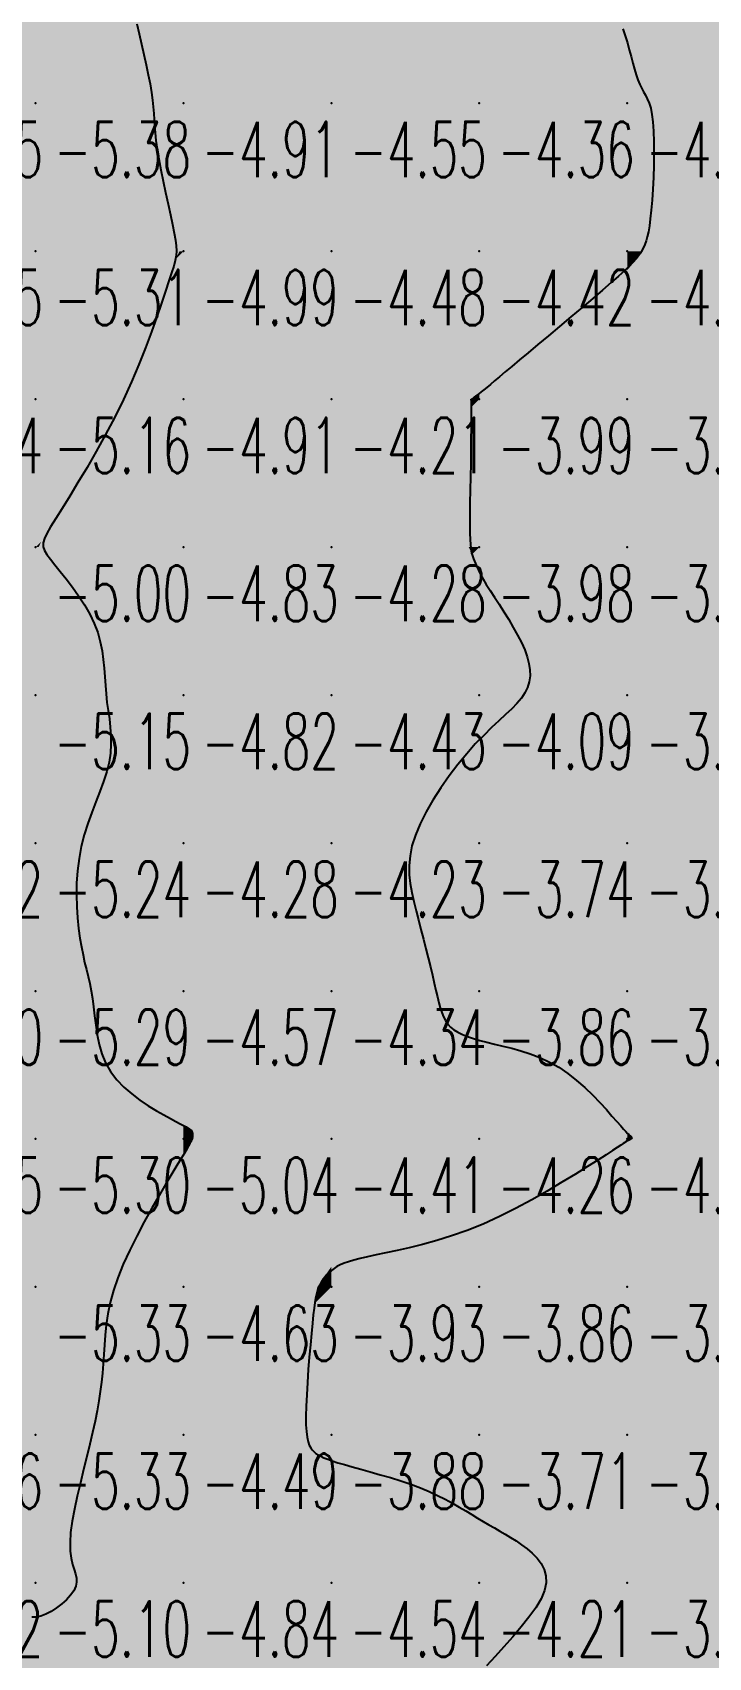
# Model space of a CAD drawing. Header units: millimetres. Extents: x 88261 to 90953, y 390274 to 392322.
# Drawn here: x 90320 to 90365.7, y 390732.2 to 390842 of the extents above; entities that cross this region are included whole.
import ezdxf
from ezdxf.enums import TextEntityAlignment as Align

# ---------------------------------------------------------------- set-up
doc = ezdxf.new("R2010")
doc.units = ezdxf.units.MM
doc.header["$LTSCALE"] = 25
for name, color, linetype in [('CN_03_00', 7, 'Continuous'), ('CN_04_00', 242, 'Continuous'), ('COTEAlt', 7, 'Continuous'), ('TN_COLORIAGE', 7, 'Continuous')]:
    doc.layers.add(name, color=color, linetype=linetype)
doc.styles.add('Simplex 1.0', font='Simplex.shx', dxfattribs={"width": 0.99, "height": 2.5})
doc.styles.get("Standard").update_dxf_attribs({"font": 'times.ttf'})

# ---------------------------------------------------------------- blocks, each defined once
blk = doc.blocks.new('COTE')
at = {"color": 0}
blk.add_point((0, 0), dxfattribs=at)
at = {"layer": 'COTEAlt'}
blk.add_attdef('ALT', text='', height=3.75, dxfattribs=at).set_placement((1.25, -1.25), align=Align.TOP_LEFT)

msp = doc.modelspace()

# ---------------------------------------------------------------- linework, layer by layer
at = {"layer": 'CN_03_00', "elevation": -4, "flags": 128}
msp.add_lwpolyline([(90359.96, 390842.28), (90360.11, 390841.8), (90360.26, 390841.33), (90360.39, 390840.86), (90360.51, 390840.4), (90360.63, 390839.96), (90360.74, 390839.55), (90360.86, 390839.17), (90360.97, 390838.82), (90361.1, 390838.51), (90361.23, 390838.25), (90361.36, 390838.01), (90361.49, 390837.78), (90361.61, 390837.53), (90361.73, 390837.25), (90361.84, 390836.91), (90361.92, 390836.49), (90361.99, 390835.98), (90362.04, 390835.35), (90362.06, 390834.64), (90362.06, 390833.86), (90362.05, 390833.05), (90362.02, 390832.23), (90361.98, 390831.44), (90361.93, 390830.69), (90361.87, 390830.01), (90361.81, 390829.44), (90361.75, 390828.96), (90361.68, 390828.55), (90361.61, 390828.22), (90361.53, 390827.94), (90361.44, 390827.7), (90361.35, 390827.49), (90361.25, 390827.3), (90361.14, 390827.12), (90361.01, 390826.93), (90360.85, 390826.73), (90360.65, 390826.5), (90360.39, 390826.24), (90360.06, 390825.92), (90359.66, 390825.56), (90359.17, 390825.12), (90358.58, 390824.61), (90357.92, 390824.05), (90357.2, 390823.44), (90356.45, 390822.8), (90355.68, 390822.16), (90354.93, 390821.53), (90354.21, 390820.93), (90353.55, 390820.38), (90352.96, 390819.89), (90352.45, 390819.45), (90352, 390819.08), (90351.62, 390818.75), (90351.29, 390818.47), (90351, 390818.23), (90350.76, 390818.03), (90350.55, 390817.87), (90350.37, 390817.73), (90350.22, 390817.61), (90350.09, 390817.52), (90349.99, 390817.44), (90349.9, 390817.37), (90349.83, 390817.31), (90349.78, 390817.26), (90349.74, 390817.21), (90349.72, 390817.16), (90349.7, 390817.08), (90349.7, 390816.97), (90349.7, 390816.8), (90349.7, 390816.57), (90349.7, 390816.24), (90349.7, 390815.8), (90349.7, 390815.25), (90349.69, 390814.56), (90349.68, 390813.76), (90349.67, 390812.9), (90349.65, 390812), (90349.64, 390811.09), (90349.62, 390810.23), (90349.62, 390809.43), (90349.61, 390808.75), (90349.62, 390808.19), (90349.63, 390807.75), (90349.65, 390807.42), (90349.67, 390807.17), (90349.7, 390806.98), (90349.73, 390806.83), (90349.77, 390806.71), (90349.81, 390806.59), (90349.86, 390806.46), (90349.92, 390806.3), (90349.99, 390806.13), (90350.08, 390805.92), (90350.19, 390805.68), (90350.33, 390805.4), (90350.51, 390805.08), (90350.72, 390804.72), (90350.98, 390804.31), (90351.27, 390803.86), (90351.59, 390803.38), (90351.91, 390802.87), (90352.24, 390802.35), (90352.55, 390801.82), (90352.84, 390801.3), (90353.1, 390800.79), (90353.32, 390800.3), (90353.49, 390799.83), (90353.6, 390799.38), (90353.67, 390798.95), (90353.68, 390798.54), (90353.63, 390798.14), (90353.51, 390797.75), (90353.34, 390797.39), (90353.1, 390797.03), (90352.8, 390796.67), (90352.44, 390796.31), (90352.03, 390795.92), (90351.57, 390795.51), (90351.08, 390795.04), (90350.55, 390794.52), (90349.98, 390793.94), (90349.4, 390793.27), (90348.8, 390792.55), (90348.22, 390791.78), (90347.65, 390790.97), (90347.12, 390790.15), (90346.65, 390789.34), (90346.25, 390788.54), (90345.93, 390787.77), (90345.7, 390787.05), (90345.57, 390786.37), (90345.51, 390785.73), (90345.52, 390785.1), (90345.58, 390784.5), (90345.69, 390783.89), (90345.82, 390783.29), (90345.98, 390782.67), (90346.14, 390782.04), (90346.3, 390781.39), (90346.47, 390780.75), (90346.64, 390780.1), (90346.8, 390779.48), (90346.95, 390778.87), (90347.09, 390778.3), (90347.21, 390777.77), (90347.32, 390777.28), (90347.42, 390776.85), (90347.51, 390776.45), (90347.61, 390776.1), (90347.71, 390775.78), (90347.82, 390775.49), (90347.96, 390775.24), (90348.12, 390775.01), (90348.31, 390774.8), (90348.54, 390774.62), (90348.81, 390774.45), (90349.12, 390774.3), (90349.46, 390774.16), (90349.85, 390774.02), (90350.28, 390773.9), (90350.76, 390773.78), (90351.29, 390773.65), (90351.85, 390773.52), (90352.45, 390773.37), (90353.07, 390773.2), (90353.7, 390772.99), (90354.35, 390772.74), (90354.99, 390772.44), (90355.62, 390772.09), (90356.24, 390771.67), (90356.83, 390771.2), (90357.39, 390770.71), (90357.92, 390770.2), (90358.4, 390769.7), (90358.84, 390769.23), (90359.22, 390768.79), (90359.55, 390768.42), (90359.81, 390768.13), (90360.01, 390767.91), (90360.16, 390767.74), (90360.28, 390767.62), (90360.35, 390767.55), (90360.41, 390767.5), (90360.44, 390767.47), (90360.47, 390767.45), (90360.49, 390767.43), (90360.51, 390767.4), (90360.53, 390767.38), (90360.54, 390767.36), (90360.55, 390767.33), (90360.56, 390767.31), (90360.55, 390767.28), (90360.54, 390767.26), (90360.52, 390767.24), (90360.5, 390767.22), (90360.46, 390767.2), (90360.43, 390767.18), (90360.38, 390767.16), (90360.34, 390767.14), (90360.28, 390767.12), (90360.23, 390767.09), (90360.17, 390767.06), (90360.1, 390767.01), (90359.98, 390766.93), (90359.82, 390766.82), (90359.58, 390766.67), (90359.25, 390766.45), (90358.82, 390766.17), (90358.26, 390765.81), (90357.57, 390765.37), (90356.75, 390764.86), (90355.84, 390764.31), (90354.85, 390763.72), (90353.8, 390763.13), (90352.71, 390762.54), (90351.61, 390761.99), (90350.51, 390761.49), (90349.43, 390761.06), (90348.38, 390760.69), (90347.38, 390760.38), (90346.42, 390760.11), (90345.52, 390759.89), (90344.7, 390759.71), (90343.94, 390759.55), (90343.27, 390759.41), (90342.69, 390759.28), (90342.19, 390759.16), (90341.77, 390759.05), (90341.41, 390758.94), (90341.11, 390758.84), (90340.85, 390758.73), (90340.63, 390758.61), (90340.43, 390758.49), (90340.25, 390758.36), (90340.09, 390758.22), (90339.94, 390758.07), (90339.81, 390757.91), (90339.69, 390757.76), (90339.59, 390757.59), (90339.5, 390757.43), (90339.42, 390757.27), (90339.35, 390757.11), (90339.29, 390756.94), (90339.24, 390756.74), (90339.18, 390756.49), (90339.14, 390756.19), (90339.09, 390755.81), (90339.03, 390755.35), (90338.97, 390754.78), (90338.9, 390754.1), (90338.83, 390753.33), (90338.76, 390752.5), (90338.69, 390751.65), (90338.63, 390750.79), (90338.58, 390749.95), (90338.54, 390749.18), (90338.53, 390748.5), (90338.53, 390747.93), (90338.56, 390747.46), (90338.61, 390747.08), (90338.68, 390746.78), (90338.76, 390746.55), (90338.86, 390746.36), (90338.96, 390746.22), (90339.08, 390746.1), (90339.21, 390745.99), (90339.36, 390745.89), (90339.53, 390745.79), (90339.74, 390745.69), (90340, 390745.59), (90340.31, 390745.48), (90340.68, 390745.36), (90341.13, 390745.23), (90341.65, 390745.08), (90342.24, 390744.92), (90342.88, 390744.74), (90343.56, 390744.55), (90344.25, 390744.35), (90344.94, 390744.13), (90345.62, 390743.9), (90346.27, 390743.66), (90346.87, 390743.41), (90347.43, 390743.15), (90347.95, 390742.89), (90348.43, 390742.62), (90348.89, 390742.36), (90349.33, 390742.1), (90349.74, 390741.85), (90350.14, 390741.61), (90350.52, 390741.39), (90350.9, 390741.17), (90351.28, 390740.96), (90351.64, 390740.74), (90352.01, 390740.53), (90352.37, 390740.3), (90352.74, 390740.07), (90353.11, 390739.81), (90353.48, 390739.54), (90353.83, 390739.24), (90354.16, 390738.91), (90354.43, 390738.55), (90354.64, 390738.15), (90354.76, 390737.72), (90354.78, 390737.24), (90354.67, 390736.72), (90354.43, 390736.15), (90354.07, 390735.55), (90353.61, 390734.91), (90353.09, 390734.26), (90352.51, 390733.59), (90351.92, 390732.92), (90351.32, 390732.27), (90350.74, 390731.63)], dxfattribs=at)
at = {"layer": 'CN_04_00', "elevation": -5, "flags": 128}
msp.add_lwpolyline([(90327.09, 390842.62), (90327.25, 390841.94), (90327.42, 390841.24), (90327.58, 390840.54), (90327.73, 390839.84), (90327.87, 390839.17), (90327.99, 390838.55), (90328.09, 390837.97), (90328.16, 390837.46), (90328.2, 390837), (90328.24, 390836.56), (90328.26, 390836.14), (90328.29, 390835.71), (90328.33, 390835.24), (90328.39, 390834.73), (90328.47, 390834.14), (90328.58, 390833.48), (90328.72, 390832.75), (90328.88, 390831.98), (90329.04, 390831.2), (90329.21, 390830.43), (90329.37, 390829.7), (90329.51, 390829.04), (90329.63, 390828.46), (90329.71, 390827.99), (90329.76, 390827.6), (90329.78, 390827.27), (90329.75, 390826.95), (90329.69, 390826.62), (90329.59, 390826.24), (90329.45, 390825.79), (90329.27, 390825.23), (90329.04, 390824.54), (90328.77, 390823.72), (90328.45, 390822.8), (90328.09, 390821.79), (90327.69, 390820.71), (90327.24, 390819.58), (90326.74, 390818.41), (90326.19, 390817.22), (90325.6, 390816.03), (90324.99, 390814.85), (90324.35, 390813.71), (90323.73, 390812.62), (90323.12, 390811.61), (90322.56, 390810.68), (90322.05, 390809.86), (90321.62, 390809.17), (90321.27, 390808.61), (90321.02, 390808.17), (90320.85, 390807.82), (90320.77, 390807.53), (90320.77, 390807.27), (90320.85, 390807.02), (90321.01, 390806.75), (90321.25, 390806.43), (90321.56, 390806.05), (90321.92, 390805.59), (90322.32, 390805.09), (90322.74, 390804.53), (90323.16, 390803.95), (90323.55, 390803.34), (90323.92, 390802.71), (90324.22, 390802.09), (90324.45, 390801.47), (90324.63, 390800.85), (90324.75, 390800.24), (90324.83, 390799.64), (90324.89, 390799.05), (90324.93, 390798.47), (90324.97, 390797.89), (90325.02, 390797.32), (90325.08, 390796.75), (90325.16, 390796.19), (90325.24, 390795.63), (90325.3, 390795.07), (90325.35, 390794.5), (90325.35, 390793.92), (90325.31, 390793.32), (90325.22, 390792.7), (90325.06, 390792.07), (90324.85, 390791.41), (90324.6, 390790.73), (90324.33, 390790.03), (90324.05, 390789.31), (90323.78, 390788.56), (90323.54, 390787.79), (90323.34, 390787), (90323.19, 390786.19), (90323.09, 390785.36), (90323.03, 390784.54), (90323.02, 390783.73), (90323.04, 390782.94), (90323.08, 390782.18), (90323.15, 390781.47), (90323.24, 390780.81), (90323.35, 390780.22), (90323.46, 390779.68), (90323.57, 390779.17), (90323.69, 390778.69), (90323.81, 390778.23), (90323.92, 390777.75), (90324.02, 390777.26), (90324.1, 390776.73), (90324.17, 390776.16), (90324.24, 390775.56), (90324.32, 390774.93), (90324.42, 390774.28), (90324.55, 390773.63), (90324.74, 390773), (90324.99, 390772.38), (90325.32, 390771.79), (90325.74, 390771.24), (90326.22, 390770.74), (90326.75, 390770.28), (90327.31, 390769.86), (90327.87, 390769.48), (90328.42, 390769.15), (90328.92, 390768.87), (90329.37, 390768.63), (90329.73, 390768.43), (90330.03, 390768.27), (90330.26, 390768.15), (90330.43, 390768.05), (90330.56, 390767.97), (90330.65, 390767.91), (90330.72, 390767.85), (90330.77, 390767.8), (90330.81, 390767.74), (90330.84, 390767.67), (90330.86, 390767.6), (90330.87, 390767.53), (90330.87, 390767.45), (90330.86, 390767.36), (90330.83, 390767.27), (90330.8, 390767.17), (90330.76, 390767.06), (90330.69, 390766.93), (90330.6, 390766.77), (90330.48, 390766.55), (90330.31, 390766.27), (90330.09, 390765.91), (90329.81, 390765.45), (90329.47, 390764.89), (90329.06, 390764.21), (90328.6, 390763.42), (90328.11, 390762.56), (90327.6, 390761.64), (90327.09, 390760.68), (90326.62, 390759.72), (90326.18, 390758.77), (90325.81, 390757.85), (90325.52, 390756.99), (90325.3, 390756.18), (90325.14, 390755.41), (90325.03, 390754.68), (90324.96, 390753.99), (90324.91, 390753.32), (90324.87, 390752.68), (90324.82, 390752.05), (90324.77, 390751.42), (90324.71, 390750.8), (90324.62, 390750.17), (90324.52, 390749.53), (90324.41, 390748.86), (90324.27, 390748.16), (90324.11, 390747.41), (90323.93, 390746.62), (90323.72, 390745.78), (90323.5, 390744.89), (90323.28, 390743.99), (90323.07, 390743.1), (90322.88, 390742.22), (90322.73, 390741.4), (90322.62, 390740.64), (90322.58, 390739.96), (90322.59, 390739.39), (90322.66, 390738.9), (90322.75, 390738.49), (90322.86, 390738.14), (90322.95, 390737.84), (90323.02, 390737.55), (90323.03, 390737.28), (90322.97, 390737.01), (90322.83, 390736.71), (90322.61, 390736.41), (90322.34, 390736.1), (90322.02, 390735.81), (90321.67, 390735.54), (90321.31, 390735.31), (90320.95, 390735.12), (90320.6, 390734.99), (90320.29, 390734.93), (90319.99, 390734.92)], dxfattribs=at)
at = {"layer": 'TN_COLORIAGE', "color": 141}
for points in [[(90310.25, 390847.24, -5.28), (90310.25, 390837.24, -5.28), (90320.25, 390847.24, -5.28)], [(90310.25, 390837.24, -5.28), (90320.25, 390837.24, -5.28), (90320.25, 390847.24, -5.28)], [(90320.25, 390837.24, -5), (90326.79, 390843.78, -5), (90320.25, 390847.24, -5), (90326.05, 390847.24, -5)], [(90326.79, 390843.78, -5.38), (90328.41, 390837.24, -5.38), (90320.25, 390837.24, -5.38)], [(90310.25, 390837.24, -5.38), (90310.25, 390827.24, -5.38), (90320.25, 390837.24, -5.38)], [(90310.25, 390827.24, -5.38), (90320.25, 390827.24, -5.38), (90320.25, 390837.24, -5.38)], [(90320.25, 390837.24, -5), (90328.41, 390837.24, -5), (90320.25, 390827.24, -5), (90328.1, 390835.09, -5)], [(90328.1, 390835.09, -5.31), (90329.98, 390827.24, -5.31), (90320.25, 390827.24, -5.31)], [(90310.25, 390827.24, -5.31), (90310.25, 390817.24, -5.31), (90320.25, 390827.24, -5.31)], [(90310.25, 390817.24, -5.31), (90320.25, 390817.24, -5.31), (90320.25, 390827.24, -5.31)], [(90320.25, 390827.24, -5), (90329.98, 390827.24, -5), (90320.25, 390817.24, -5), (90329.73, 390826.72, -5)], [(90326.7, 390817.24, -5.16), (90329.73, 390826.72, -5.16), (90320.25, 390817.24, -5.16)], [(90310.25, 390817.24, -5.16), (90310.25, 390807.24, -5.16), (90320.25, 390817.24, -5.16)], [(90310.25, 390807.24, -5.16), (90320.25, 390807.24, -5.16), (90320.25, 390817.24, -5.16)], [(90320.25, 390817.24, -5), (90326.7, 390817.24, -5), (90320.25, 390807.24, -5), (90320.64, 390807.63, -5)], [(90310.25, 390807.24, -5), (90310.25, 390797.24, -5), (90320.25, 390807.24, -5)], [(90310.25, 390797.24, -5), (90320.25, 390797.24, -5), (90320.25, 390807.24, -5)], [(90320.46, 390807.24, -5), (90320.64, 390807.63, -5), (90320.25, 390807.24, -5)], [(90320.25, 390797.24, -5), (90325.02, 390802.01, -5), (90320.25, 390807.24, -5), (90320.46, 390807.24, -5)], [(90324.78, 390797.24, -5.15), (90325.02, 390802.01, -5.15), (90320.25, 390797.24, -5.15)], [(90310.25, 390797.24, -5.15), (90310.25, 390787.24, -5.15), (90320.25, 390797.24, -5.15)], [(90310.25, 390787.24, -5.15), (90320.25, 390787.24, -5.15), (90320.25, 390797.24, -5.15)], [(90320.25, 390787.24, -5), (90325.95, 390792.94, -5), (90320.25, 390797.24, -5), (90324.78, 390797.24, -5)], [(90322.74, 390787.24, -5.24), (90325.95, 390792.94, -5.24), (90320.25, 390787.24, -5.24)], [(90310.25, 390787.24, -5), (90310.25, 390777.36, -5), (90320.25, 390787.24, -5), (90310.45, 390777.44, -5)], [(90320.25, 390777.24, -5), (90310.42, 390777.24, -5), (90320.25, 390787.24, -5), (90310.45, 390777.44, -5)], [(90320.25, 390777.24, -5), (90323.11, 390780.1, -5), (90320.25, 390787.24, -5), (90322.74, 390787.24, -5)], [(90323.11, 390780.1, -5.29), (90324.29, 390777.24, -5.29), (90320.25, 390777.24, -5.29)], [(90310.25, 390767.24, -5), (90310.25, 390777.13, -5), (90320.25, 390777.24, -5), (90310.42, 390777.24, -5)], [(90310.25, 390767.24, -5.29), (90320.25, 390767.24, -5.29), (90320.25, 390777.24, -5.29)], [(90320.25, 390767.24, -5), (90324.35, 390771.34, -5), (90320.25, 390777.24, -5), (90324.29, 390777.24, -5)], [(90320.25, 390767.24, -5), (90324.35, 390771.34, -5), (90330.25, 390767.24, -5), (90330.25, 390768.15, -5)], [(90330.86, 390767.85, -5.04), (90330.25, 390768.15, -5.04), (90330.25, 390767.24, -5.04)], [(90330.86, 390767.85, -5.04), (90330.93, 390767.24, -5.04), (90330.25, 390767.24, -5.04)], [(90310.25, 390767.24, -5.3), (90310.25, 390757.24, -5.3), (90320.25, 390767.24, -5.3)], [(90310.25, 390757.24, -5.3), (90320.25, 390757.24, -5.3), (90320.25, 390767.24, -5.3)], [(90320.25, 390767.24, -5.04), (90320.25, 390757.24, -5.04), (90330.25, 390767.24, -5.04)], [(90320.25, 390757.24, -5), (90324.92, 390757.24, -5), (90330.25, 390767.24, -5), (90330.25, 390766.21, -5)], [(90330.93, 390767.24, -5.04), (90330.25, 390766.21, -5.04), (90330.25, 390767.24, -5.04)], [(90310.25, 390757.24, -5.33), (90310.25, 390747.24, -5.33), (90320.25, 390757.24, -5.33)], [(90310.25, 390747.24, -5.33), (90320.25, 390747.24, -5.33), (90320.25, 390757.24, -5.33)], [(90320.25, 390747.24, -5), (90324.96, 390751.95, -5), (90320.25, 390757.24, -5), (90324.92, 390757.24, -5)], [(90324.19, 390747.24, -5.33), (90324.96, 390751.95, -5.33), (90320.25, 390747.24, -5.33)], [(90310.25, 390747.24, -5.33), (90310.25, 390737.24, -5.33), (90320.25, 390747.24, -5.33)], [(90310.25, 390737.24, -5.33), (90320.25, 390737.24, -5.33), (90320.25, 390747.24, -5.33)], [(90320.25, 390747.24, -5), (90324.19, 390747.24, -5), (90320.25, 390737.24, -5), (90321.83, 390738.82, -5)], [(90321.83, 390738.82, -5.1), (90323.94, 390737.24, -5.1), (90320.25, 390737.24, -5.1)], [(90310.25, 390737.24, -5), (90310.25, 390735.39, -5), (90320.25, 390737.24, -5), (90318.69, 390735.68, -5)], [(90318.69, 390735.68, -5.1), (90320.25, 390734.26, -5.1), (90320.25, 390737.24, -5.1)], [(90320.25, 390734.26, -5.1), (90323.94, 390737.24, -5.1), (90320.25, 390737.24, -5.1)]]:
    msp.add_solid(points, dxfattribs=at)
at = {"layer": 'TN_COLORIAGE', "color": 131}
for points in [[(90328.41, 390837.24, -4.8), (90326.79, 390843.78, -4.8), (90330.25, 390837.24, -4.8), (90330.25, 390847.24, -4.8)], [(90330.25, 390837.24, -4.66), (90340.25, 390837.24, -4.66), (90340.25, 390847.24, -4.66)], [(90330.25, 390847.24, -4.66), (90330.25, 390837.24, -4.66), (90340.25, 390847.24, -4.66)], [(90350.25, 390837.24, -4.55), (90350.25, 390847.24, -4.55), (90340.25, 390837.24, -4.55)], [(90340.25, 390847.24, -4.33), (90340.25, 390837.24, -4.33), (90350.25, 390847.24, -4.33)], [(90350.25, 390837.24, -4), (90358.67, 390845.67, -4), (90350.25, 390847.24, -4), (90358.56, 390847.24, -4)], [(90350.25, 390837.24, -4), (90358.67, 390845.67, -4), (90360.25, 390837.24, -4), (90360.25, 390841.79, -4)], [(90361.02, 390838.01, -4.06), (90360.25, 390841.79, -4.06), (90360.25, 390837.24, -4.06)], [(90361.02, 390838.01, -4.06), (90362.26, 390837.24, -4.06), (90360.25, 390837.24, -4.06)], [(90328.1, 390835.09, -4.91), (90328.41, 390837.24, -4.91), (90330.25, 390837.24, -4.91)], [(90329.98, 390827.24, -4.91), (90328.1, 390835.09, -4.91), (90330.25, 390827.24, -4.91), (90330.25, 390837.24, -4.91)], [(90330.25, 390827.24, -4.55), (90340.25, 390827.24, -4.55), (90340.25, 390837.24, -4.55)], [(90330.25, 390837.24, -4.55), (90330.25, 390827.24, -4.55), (90340.25, 390837.24, -4.55)], [(90350.25, 390827.24, -4.48), (90350.25, 390837.24, -4.48), (90340.25, 390827.24, -4.48)], [(90340.25, 390837.24, -4.36), (90340.25, 390827.24, -4.36), (90350.25, 390837.24, -4.36)], [(90350.25, 390827.24, -4.06), (90360.25, 390827.24, -4.06), (90360.25, 390837.24, -4.06)], [(90350.25, 390827.24, -4.36), (90360.25, 390837.24, -4.36), (90350.25, 390837.24, -4.36)], [(90360.25, 390837.24, -4), (90362.26, 390837.24, -4), (90360.25, 390827.24, -4), (90361.91, 390828.9, -4)], [(90361.33, 390827.24, -4.04), (90361.91, 390828.9, -4.04), (90360.25, 390827.24, -4.04)], [(90329.73, 390826.72, -4.91), (90326.7, 390817.24, -4.91), (90330.25, 390827.24, -4.91), (90330.25, 390817.24, -4.91)], [(90329.73, 390826.72, -4.99), (90329.98, 390827.24, -4.99), (90330.25, 390827.24, -4.99)], [(90330.25, 390817.24, -4.48), (90340.25, 390817.24, -4.48), (90340.25, 390827.24, -4.48)], [(90330.25, 390827.24, -4.48), (90330.25, 390817.24, -4.48), (90340.25, 390827.24, -4.48)], [(90350.25, 390827.24, -4), (90350.25, 390817.57, -4), (90340.25, 390817.24, -4), (90349.61, 390817.24, -4)], [(90340.25, 390827.24, -4.42), (90340.25, 390817.24, -4.42), (90350.25, 390827.24, -4.42)], [(90350.25, 390827.24, -4), (90350.25, 390817.57, -4), (90360.25, 390827.24, -4), (90352.7, 390819.69, -4)], [(90360.25, 390825.95, -4.04), (90352.7, 390819.69, -4.04), (90360.25, 390827.24, -4.04)], [(90361.33, 390827.24, -4.04), (90360.25, 390825.95, -4.04), (90360.25, 390827.24, -4.04)], [(90320.64, 390807.63, -4.83), (90320.46, 390807.24, -4.83), (90330.25, 390817.24, -4.83), (90330.25, 390807.24, -4.83)], [(90320.64, 390807.63, -4.91), (90326.7, 390817.24, -4.91), (90330.25, 390817.24, -4.91)], [(90330.25, 390807.24, -4.21), (90340.25, 390807.24, -4.21), (90340.25, 390817.24, -4.21)], [(90330.25, 390817.24, -4.21), (90330.25, 390807.24, -4.21), (90340.25, 390817.24, -4.21)], [(90340.25, 390807.24, -4), (90349.76, 390816.75, -4), (90340.25, 390817.24, -4), (90349.61, 390817.24, -4)], [(90349.54, 390807.24, -4.28), (90349.76, 390816.75, -4.28), (90340.25, 390807.24, -4.28)], [(90320.46, 390807.24, -4.83), (90325.02, 390802.01, -4.83), (90330.25, 390807.24, -4.83)], [(90325.02, 390802.01, -4.82), (90324.78, 390797.24, -4.82), (90330.25, 390807.24, -4.82), (90330.25, 390797.24, -4.82)], [(90330.25, 390797.24, -4.28), (90340.25, 390797.24, -4.28), (90340.25, 390807.24, -4.28)], [(90330.25, 390807.24, -4.28), (90330.25, 390797.24, -4.28), (90340.25, 390807.24, -4.28)], [(90340.25, 390797.24, -4), (90349.78, 390806.77, -4), (90340.25, 390807.24, -4), (90349.54, 390807.24, -4)], [(90340.25, 390797.24, -4), (90349.78, 390806.77, -4), (90350.25, 390797.24, -4), (90350.25, 390805.25, -4)], [(90353.58, 390800.57, -4.09), (90350.25, 390805.25, -4.09), (90350.25, 390797.24, -4.09)], [(90353.58, 390800.57, -4.09), (90354.05, 390797.24, -4.09), (90350.25, 390797.24, -4.09)], [(90325.95, 390792.94, -4.28), (90322.74, 390787.24, -4.28), (90330.25, 390797.24, -4.28), (90330.25, 390787.24, -4.28)], [(90324.78, 390797.24, -4.82), (90325.95, 390792.94, -4.82), (90330.25, 390797.24, -4.82)], [(90330.25, 390787.24, -4.43), (90340.25, 390787.24, -4.43), (90340.25, 390797.24, -4.43)], [(90330.25, 390797.24, -4.43), (90330.25, 390787.24, -4.43), (90340.25, 390797.24, -4.43)], [(90340.25, 390787.24, -4), (90344.85, 390787.24, -4), (90350.25, 390797.24, -4), (90350.25, 390794.78, -4)], [(90340.25, 390797.24, -4.09), (90340.25, 390787.24, -4.09), (90350.25, 390797.24, -4.09)], [(90350.25, 390794.78, -4.09), (90354.05, 390797.24, -4.09), (90350.25, 390797.24, -4.09)], [(90322.74, 390787.24, -4.28), (90323.11, 390780.1, -4.28), (90330.25, 390787.24, -4.28)], [(90324.29, 390777.24, -4.28), (90323.11, 390780.1, -4.28), (90330.25, 390777.24, -4.28), (90330.25, 390787.24, -4.28)], [(90330.25, 390777.24, -4.23), (90340.25, 390777.24, -4.23), (90340.25, 390787.24, -4.23)], [(90330.25, 390787.24, -4.23), (90330.25, 390777.24, -4.23), (90340.25, 390787.24, -4.23)], [(90340.25, 390777.24, -4), (90345.9, 390782.89, -4), (90340.25, 390787.24, -4), (90344.85, 390787.24, -4)], [(90345.9, 390782.89, -4.34), (90347.4, 390777.24, -4.34), (90340.25, 390777.24, -4.34)], [(90324.29, 390777.24, -4.57), (90324.35, 390771.34, -4.57), (90330.25, 390777.24, -4.57)], [(90330.25, 390768.15, -4.57), (90324.35, 390771.34, -4.57), (90330.25, 390777.24, -4.57)], [(90330.25, 390768.15, -4.34), (90330.86, 390767.85, -4.34), (90330.25, 390777.24, -4.34), (90340.25, 390777.24, -4.34)], [(90330.93, 390767.24, -4.34), (90330.86, 390767.85, -4.34), (90340.25, 390767.24, -4.34), (90340.25, 390777.24, -4.34)], [(90340.25, 390767.24, -4), (90347.77, 390774.76, -4), (90340.25, 390777.24, -4), (90347.4, 390777.24, -4)], [(90340.25, 390767.24, -4), (90347.77, 390774.76, -4), (90350.25, 390767.24, -4), (90350.25, 390773.77, -4)], [(90355.81, 390772.8, -4.26), (90350.25, 390773.77, -4.26), (90350.25, 390767.24, -4.26)], [(90350.25, 390767.24, -4), (90355.81, 390772.8, -4), (90360.25, 390767.24, -4), (90360.25, 390767.57, -4)], [(90360.48, 390767.47, -4.01), (90360.25, 390767.57, -4.01), (90360.25, 390767.24, -4.01)], [(90360.48, 390767.47, -4.01), (90360.63, 390767.24, -4.01), (90360.25, 390767.24, -4.01)], [(90330.25, 390757.24, -4), (90339.3, 390757.24, -4), (90340.25, 390767.24, -4), (90340.25, 390758.61, -4)], [(90330.25, 390766.21, -4.41), (90330.93, 390767.24, -4.41), (90330.25, 390757.24, -4.41), (90340.25, 390767.24, -4.41)], [(90340.25, 390767.24, -4), (90340.25, 390758.61, -4), (90350.25, 390767.24, -4), (90342.28, 390759.27, -4)], [(90350.25, 390760.73, -4.26), (90342.28, 390759.27, -4.26), (90350.25, 390767.24, -4.26)], [(90350.25, 390767.24, -4), (90350.25, 390760.73, -4), (90360.25, 390767.24, -4), (90359.76, 390766.75, -4)], [(90360.25, 390767.14, -4.01), (90359.76, 390766.75, -4.01), (90360.25, 390767.24, -4.01)], [(90360.25, 390767.14, -4.01), (90360.63, 390767.24, -4.01), (90360.25, 390767.24, -4.01)], [(90330.25, 390766.21, -4.63), (90324.92, 390757.24, -4.63), (90330.25, 390757.24, -4.63)], [(90324.96, 390751.95, -4.49), (90324.19, 390747.24, -4.49), (90330.25, 390757.24, -4.49), (90330.25, 390747.24, -4.49)], [(90324.92, 390757.24, -4.63), (90324.96, 390751.95, -4.63), (90330.25, 390757.24, -4.63)], [(90330.25, 390757.24, -4), (90339.3, 390757.24, -4), (90330.25, 390747.24, -4), (90339.06, 390756.05, -4)], [(90338.28, 390747.24, -4.49), (90339.06, 390756.05, -4.49), (90330.25, 390747.24, -4.49)], [(90321.83, 390738.82, -4.49), (90324.19, 390747.24, -4.49), (90330.25, 390747.24, -4.49)], [(90323.94, 390737.24, -4.49), (90321.83, 390738.82, -4.49), (90330.25, 390737.24, -4.49), (90330.25, 390747.24, -4.49)], [(90330.25, 390737.24, -4), (90338.99, 390745.98, -4), (90330.25, 390747.24, -4), (90338.28, 390747.24, -4)], [(90330.25, 390737.24, -4), (90338.99, 390745.98, -4), (90340.25, 390737.24, -4), (90340.25, 390745.41, -4)], [(90346.78, 390743.77, -4.54), (90340.25, 390745.41, -4.54), (90340.25, 390737.24, -4.54)], [(90340.25, 390737.24, -4), (90346.78, 390743.77, -4), (90350.25, 390737.24, -4), (90350.25, 390741.47, -4)], [(90353.05, 390740.04, -4.21), (90350.25, 390741.47, -4.21), (90350.25, 390737.24, -4.21)], [(90353.05, 390740.04, -4.21), (90356.18, 390737.24, -4.21), (90350.25, 390737.24, -4.21)], [(90323.94, 390737.24, -4.77), (90320.25, 390734.26, -4.77), (90330.25, 390737.24, -4.77), (90320.25, 390727.24, -4.77)], [(90320.25, 390727.24, -4.84), (90330.25, 390727.24, -4.84), (90330.25, 390737.24, -4.84)], [(90330.25, 390727.24, -4.54), (90340.25, 390727.24, -4.54), (90340.25, 390737.24, -4.54)], [(90330.25, 390737.24, -4.54), (90330.25, 390727.24, -4.54), (90340.25, 390737.24, -4.54)], [(90340.25, 390727.24, -4), (90347.28, 390727.24, -4), (90350.25, 390737.24, -4), (90350.25, 390731.32, -4)], [(90340.25, 390737.24, -4.21), (90340.25, 390727.24, -4.21), (90350.25, 390737.24, -4.21)], [(90350.25, 390731.32, -4.21), (90356.18, 390737.24, -4.21), (90350.25, 390737.24, -4.21)], [(90320.25, 390734.26, -4.48), (90318.69, 390735.68, -4.48), (90320.25, 390727.24, -4.48), (90310.25, 390727.24, -4.48)]]:
    msp.add_solid(points, dxfattribs=at)
at = {"layer": 'TN_COLORIAGE', "color": 121}
for points in [[(90360.25, 390841.79, -3.93), (90358.67, 390845.67, -3.93), (90360.25, 390847.24, -3.93)], [(90360.25, 390841.79, -3.34), (90361.02, 390838.01, -3.34), (90360.25, 390847.24, -3.34), (90370.25, 390847.24, -3.34)], [(90362.26, 390837.24, -3.34), (90361.02, 390838.01, -3.34), (90370.25, 390837.24, -3.34), (90370.25, 390847.24, -3.34)], [(90361.91, 390828.9, -3.64), (90361.33, 390827.24, -3.64), (90370.25, 390837.24, -3.64), (90370.25, 390827.24, -3.64)], [(90361.91, 390828.9, -3.78), (90362.26, 390837.24, -3.78), (90370.25, 390837.24, -3.78)], [(90360.25, 390825.95, -3.64), (90361.33, 390827.24, -3.64), (90360.25, 390817.24, -3.64), (90370.25, 390827.24, -3.64)], [(90360.25, 390817.24, -3.64), (90370.25, 390817.24, -3.64), (90370.25, 390827.24, -3.64)], [(90352.7, 390819.69, -3.7), (90360.25, 390825.95, -3.7), (90350.25, 390817.24, -3.7), (90360.25, 390817.24, -3.7)], [(90352.7, 390819.69, -3.99), (90350.25, 390817.57, -3.99), (90350.25, 390817.24, -3.99)], [(90349.76, 390816.75, -3.98), (90349.54, 390807.24, -3.98), (90350.25, 390817.24, -3.98), (90350.25, 390807.24, -3.98)], [(90349.61, 390817.24, -3.99), (90350.25, 390817.57, -3.99), (90350.25, 390817.24, -3.99)], [(90349.61, 390817.24, -3.99), (90349.76, 390816.75, -3.99), (90350.25, 390817.24, -3.99)], [(90350.25, 390807.24, -3.7), (90360.25, 390807.24, -3.7), (90360.25, 390817.24, -3.7)], [(90350.25, 390807.24, -3.99), (90360.25, 390817.24, -3.99), (90350.25, 390817.24, -3.99)], [(90360.25, 390817.24, -3.16), (90360.25, 390807.24, -3.16), (90370.25, 390817.24, -3.16)], [(90360.25, 390807.24, -3.16), (90370.25, 390807.24, -3.16), (90370.25, 390817.24, -3.16)], [(90349.54, 390807.24, -3.98), (90349.78, 390806.77, -3.98), (90350.25, 390807.24, -3.98)], [(90350.25, 390805.25, -3.98), (90349.78, 390806.77, -3.98), (90350.25, 390807.24, -3.98)], [(90350.25, 390805.25, -3.83), (90353.58, 390800.57, -3.83), (90350.25, 390807.24, -3.83), (90360.25, 390807.24, -3.83)], [(90354.05, 390797.24, -3.83), (90353.58, 390800.57, -3.83), (90360.25, 390797.24, -3.83), (90360.25, 390807.24, -3.83)], [(90360.25, 390807.24, -3.5), (90360.25, 390797.24, -3.5), (90370.25, 390807.24, -3.5)], [(90360.25, 390797.24, -3.5), (90370.25, 390797.24, -3.5), (90370.25, 390807.24, -3.5)], [(90350.25, 390787.24, -3.86), (90360.25, 390787.24, -3.86), (90360.25, 390797.24, -3.86)], [(90354.05, 390797.24, -3.74), (90350.25, 390794.78, -3.74), (90360.25, 390797.24, -3.74), (90350.25, 390787.24, -3.74)], [(90360.25, 390797.24, -3.63), (90360.25, 390787.24, -3.63), (90370.25, 390797.24, -3.63)], [(90360.25, 390787.24, -3.63), (90370.25, 390787.24, -3.63), (90370.25, 390797.24, -3.63)], [(90350.25, 390794.78, -3.74), (90344.85, 390787.24, -3.74), (90350.25, 390787.24, -3.74)], [(90344.85, 390787.24, -3.74), (90345.9, 390782.89, -3.74), (90350.25, 390787.24, -3.74)], [(90347.4, 390777.24, -3.74), (90345.9, 390782.89, -3.74), (90350.25, 390777.24, -3.74), (90350.25, 390787.24, -3.74)], [(90350.25, 390777.24, -3.68), (90360.25, 390777.24, -3.68), (90360.25, 390787.24, -3.68)], [(90350.25, 390777.24, -3.74), (90360.25, 390787.24, -3.74), (90350.25, 390787.24, -3.74)], [(90360.25, 390787.24, -3.43), (90360.25, 390777.24, -3.43), (90370.25, 390787.24, -3.43)], [(90360.25, 390777.24, -3.43), (90370.25, 390777.24, -3.43), (90370.25, 390787.24, -3.43)], [(90347.4, 390777.24, -3.86), (90347.77, 390774.76, -3.86), (90350.25, 390777.24, -3.86)], [(90350.25, 390773.77, -3.86), (90347.77, 390774.76, -3.86), (90350.25, 390777.24, -3.86)], [(90350.25, 390773.77, -3.79), (90355.81, 390772.8, -3.79), (90350.25, 390777.24, -3.79), (90360.25, 390777.24, -3.79)], [(90360.25, 390767.57, -3.79), (90355.81, 390772.8, -3.79), (90360.25, 390777.24, -3.79)], [(90360.25, 390767.57, -3.7), (90360.48, 390767.47, -3.7), (90360.25, 390777.24, -3.7), (90370.25, 390777.24, -3.7)], [(90360.63, 390767.24, -3.7), (90360.48, 390767.47, -3.7), (90370.25, 390767.24, -3.7), (90370.25, 390777.24, -3.7)], [(90359.76, 390766.75, -3.32), (90360.25, 390767.14, -3.32), (90350.25, 390757.24, -3.32), (90360.25, 390757.24, -3.32)], [(90359.76, 390766.75, -3.86), (90350.25, 390760.73, -3.86), (90350.25, 390757.24, -3.86)], [(90360.63, 390767.24, -3.32), (90360.25, 390767.14, -3.32), (90370.25, 390767.24, -3.32), (90360.25, 390757.24, -3.32)], [(90370.25, 390767.24, -3), (90370.25, 390758.92, -3), (90360.25, 390757.24, -3), (90366.85, 390757.24, -3)], [(90342.28, 390759.27, -3.86), (90350.25, 390760.73, -3.86), (90340.25, 390757.24, -3.86), (90350.25, 390757.24, -3.86)], [(90342.28, 390759.27, -3.93), (90340.25, 390758.61, -3.93), (90340.25, 390757.24, -3.93)], [(90340.25, 390758.61, -3.93), (90339.3, 390757.24, -3.93), (90340.25, 390757.24, -3.93)], [(90339.06, 390756.05, -3.88), (90338.28, 390747.24, -3.88), (90340.25, 390757.24, -3.88), (90340.25, 390747.24, -3.88)], [(90339.06, 390756.05, -3.93), (90339.3, 390757.24, -3.93), (90340.25, 390757.24, -3.93)], [(90350.25, 390747.24, -3.88), (90350.25, 390757.24, -3.88), (90340.25, 390747.24, -3.88)], [(90340.25, 390757.24, -3.86), (90340.25, 390747.24, -3.86), (90350.25, 390757.24, -3.86)], [(90350.25, 390747.24, -3.86), (90360.25, 390757.24, -3.86), (90350.25, 390757.24, -3.86)], [(90350.25, 390747.24, -3.32), (90360.25, 390747.24, -3.32), (90360.25, 390757.24, -3.32)], [(90360.25, 390747.24, -3), (90367.61, 390754.6, -3), (90360.25, 390757.24, -3), (90366.85, 390757.24, -3)], [(90360.25, 390747.24, -3), (90367.61, 390754.6, -3), (90370.25, 390747.24, -3), (90370.25, 390754.07, -3)], [(90338.28, 390747.24, -3.88), (90338.99, 390745.98, -3.88), (90340.25, 390747.24, -3.88)], [(90340.25, 390745.41, -3.88), (90338.99, 390745.98, -3.88), (90340.25, 390747.24, -3.88)], [(90340.25, 390745.41, -3.71), (90346.78, 390743.77, -3.71), (90340.25, 390747.24, -3.71), (90350.25, 390747.24, -3.71)], [(90350.25, 390741.47, -3.71), (90346.78, 390743.77, -3.71), (90350.25, 390747.24, -3.71)], [(90350.25, 390741.47, -3.46), (90353.05, 390740.04, -3.46), (90350.25, 390747.24, -3.46), (90360.25, 390747.24, -3.46)], [(90356.18, 390737.24, -3.46), (90353.05, 390740.04, -3.46), (90360.25, 390737.24, -3.46), (90360.25, 390747.24, -3.46)], [(90360.25, 390747.24, -3.36), (90360.25, 390737.24, -3.36), (90370.25, 390747.24, -3.36)], [(90360.25, 390737.24, -3.36), (90370.25, 390737.24, -3.36), (90370.25, 390747.24, -3.36)], [(90350.25, 390727.24, -3.86), (90360.25, 390727.24, -3.86), (90360.25, 390737.24, -3.86)], [(90356.18, 390737.24, -3.86), (90350.25, 390731.32, -3.86), (90360.25, 390737.24, -3.86), (90350.25, 390727.24, -3.86)], [(90360.25, 390737.24, -3.65), (90360.25, 390727.24, -3.65), (90370.25, 390737.24, -3.65)], [(90360.25, 390727.24, -3.65), (90370.25, 390727.24, -3.65), (90370.25, 390737.24, -3.65)]]:
    msp.add_solid(points, dxfattribs=at)

# ---------------------------------------------------------------- block references
at = {"layer": 'COTEAlt'}
ref = msp.add_blockref('COTE', (90310.25, 390837.24), dxfattribs=at)
ref.add_attrib('ALT', '-5.75', dxfattribs={"height": 3.75, "style": 'Simplex 1.0', "width": 0.6}).set_placement((90311.5, 390835.99), align=Align.TOP_LEFT)
ref = msp.add_blockref('COTE', (90320.25, 390837.24), dxfattribs=at)
ref.add_attrib('ALT', '-5.38', dxfattribs={"height": 3.75, "style": 'Simplex 1.0', "width": 0.6}).set_placement((90321.5, 390835.99), align=Align.TOP_LEFT)
ref = msp.add_blockref('COTE', (90330.25, 390837.24), dxfattribs=at)
ref.add_attrib('ALT', '-4.91', dxfattribs={"height": 3.75, "style": 'Simplex 1.0', "width": 0.6}).set_placement((90331.5, 390835.99), align=Align.TOP_LEFT)
ref = msp.add_blockref('COTE', (90340.25, 390837.24), dxfattribs=at)
ref.add_attrib('ALT', '-4.55', dxfattribs={"height": 3.75, "style": 'Simplex 1.0', "width": 0.6}).set_placement((90341.5, 390835.99), align=Align.TOP_LEFT)
ref = msp.add_blockref('COTE', (90350.25, 390837.24), dxfattribs=at)
ref.add_attrib('ALT', '-4.36', dxfattribs={"height": 3.75, "style": 'Simplex 1.0', "width": 0.6}).set_placement((90351.5, 390835.99), align=Align.TOP_LEFT)
ref = msp.add_blockref('COTE', (90360.25, 390837.24), dxfattribs=at)
ref.add_attrib('ALT', '-4.06', dxfattribs={"height": 3.75, "style": 'Simplex 1.0', "width": 0.6}).set_placement((90361.5, 390835.99), align=Align.TOP_LEFT)
ref = msp.add_blockref('COTE', (90310.25, 390827.24), dxfattribs=at)
ref.add_attrib('ALT', '-5.65', dxfattribs={"height": 3.75, "style": 'Simplex 1.0', "width": 0.6}).set_placement((90311.5, 390825.99), align=Align.TOP_LEFT)
ref = msp.add_blockref('COTE', (90320.25, 390827.24), dxfattribs=at)
ref.add_attrib('ALT', '-5.31', dxfattribs={"height": 3.75, "style": 'Simplex 1.0', "width": 0.6}).set_placement((90321.5, 390825.99), align=Align.TOP_LEFT)
ref = msp.add_blockref('COTE', (90330.25, 390827.24), dxfattribs=at)
ref.add_attrib('ALT', '-4.99', dxfattribs={"height": 3.75, "style": 'Simplex 1.0', "width": 0.6}).set_placement((90331.5, 390825.99), align=Align.TOP_LEFT)
ref = msp.add_blockref('COTE', (90340.25, 390827.24), dxfattribs=at)
ref.add_attrib('ALT', '-4.48', dxfattribs={"height": 3.75, "style": 'Simplex 1.0', "width": 0.6}).set_placement((90341.5, 390825.99), align=Align.TOP_LEFT)
ref = msp.add_blockref('COTE', (90350.25, 390827.24), dxfattribs=at)
ref.add_attrib('ALT', '-4.42', dxfattribs={"height": 3.75, "style": 'Simplex 1.0', "width": 0.6}).set_placement((90351.5, 390825.99), align=Align.TOP_LEFT)
ref = msp.add_blockref('COTE', (90360.25, 390827.24), dxfattribs=at)
ref.add_attrib('ALT', '-4.04', dxfattribs={"height": 3.75, "style": 'Simplex 1.0', "width": 0.6}).set_placement((90361.5, 390825.99), align=Align.TOP_LEFT)
ref = msp.add_blockref('COTE', (90310.25, 390817.24), dxfattribs=at)
ref.add_attrib('ALT', '-5.44', dxfattribs={"height": 3.75, "style": 'Simplex 1.0', "width": 0.6}).set_placement((90311.5, 390815.99), align=Align.TOP_LEFT)
ref = msp.add_blockref('COTE', (90320.25, 390817.24), dxfattribs=at)
ref.add_attrib('ALT', '-5.16', dxfattribs={"height": 3.75, "style": 'Simplex 1.0', "width": 0.6}).set_placement((90321.5, 390815.99), align=Align.TOP_LEFT)
ref = msp.add_blockref('COTE', (90330.25, 390817.24), dxfattribs=at)
ref.add_attrib('ALT', '-4.91', dxfattribs={"height": 3.75, "style": 'Simplex 1.0', "width": 0.6}).set_placement((90331.5, 390815.99), align=Align.TOP_LEFT)
ref = msp.add_blockref('COTE', (90340.25, 390817.24), dxfattribs=at)
ref.add_attrib('ALT', '-4.21', dxfattribs={"height": 3.75, "style": 'Simplex 1.0', "width": 0.6}).set_placement((90341.5, 390815.99), align=Align.TOP_LEFT)
ref = msp.add_blockref('COTE', (90350.25, 390817.24), dxfattribs=at)
ref.add_attrib('ALT', '-3.99', dxfattribs={"height": 3.75, "style": 'Simplex 1.0', "width": 0.6}).set_placement((90351.5, 390815.99), align=Align.TOP_LEFT)
ref = msp.add_blockref('COTE', (90360.25, 390817.24), dxfattribs=at)
ref.add_attrib('ALT', '-3.70', dxfattribs={"height": 3.75, "style": 'Simplex 1.0', "width": 0.6}).set_placement((90361.5, 390815.99), align=Align.TOP_LEFT)
ref = msp.add_blockref('COTE', (90320.25, 390807.24), dxfattribs=at)
ref.add_attrib('ALT', '-5.00', dxfattribs={"height": 3.75, "style": 'Simplex 1.0', "width": 0.6}).set_placement((90321.5, 390805.99), align=Align.TOP_LEFT)
ref = msp.add_blockref('COTE', (90330.25, 390807.24), dxfattribs=at)
ref.add_attrib('ALT', '-4.83', dxfattribs={"height": 3.75, "style": 'Simplex 1.0', "width": 0.6}).set_placement((90331.5, 390805.99), align=Align.TOP_LEFT)
ref = msp.add_blockref('COTE', (90340.25, 390807.24), dxfattribs=at)
ref.add_attrib('ALT', '-4.28', dxfattribs={"height": 3.75, "style": 'Simplex 1.0', "width": 0.6}).set_placement((90341.5, 390805.99), align=Align.TOP_LEFT)
ref = msp.add_blockref('COTE', (90350.25, 390807.24), dxfattribs=at)
ref.add_attrib('ALT', '-3.98', dxfattribs={"height": 3.75, "style": 'Simplex 1.0', "width": 0.6}).set_placement((90351.5, 390805.99), align=Align.TOP_LEFT)
ref = msp.add_blockref('COTE', (90360.25, 390807.24), dxfattribs=at)
ref.add_attrib('ALT', '-3.83', dxfattribs={"height": 3.75, "style": 'Simplex 1.0', "width": 0.6}).set_placement((90361.5, 390805.99), align=Align.TOP_LEFT)
ref = msp.add_blockref('COTE', (90320.25, 390797.24), dxfattribs=at)
ref.add_attrib('ALT', '-5.15', dxfattribs={"height": 3.75, "style": 'Simplex 1.0', "width": 0.6}).set_placement((90321.5, 390795.99), align=Align.TOP_LEFT)
ref = msp.add_blockref('COTE', (90330.25, 390797.24), dxfattribs=at)
ref.add_attrib('ALT', '-4.82', dxfattribs={"height": 3.75, "style": 'Simplex 1.0', "width": 0.6}).set_placement((90331.5, 390795.99), align=Align.TOP_LEFT)
ref = msp.add_blockref('COTE', (90340.25, 390797.24), dxfattribs=at)
ref.add_attrib('ALT', '-4.43', dxfattribs={"height": 3.75, "style": 'Simplex 1.0', "width": 0.6}).set_placement((90341.5, 390795.99), align=Align.TOP_LEFT)
ref = msp.add_blockref('COTE', (90350.25, 390797.24), dxfattribs=at)
ref.add_attrib('ALT', '-4.09', dxfattribs={"height": 3.75, "style": 'Simplex 1.0', "width": 0.6}).set_placement((90351.5, 390795.99), align=Align.TOP_LEFT)
ref = msp.add_blockref('COTE', (90360.25, 390797.24), dxfattribs=at)
ref.add_attrib('ALT', '-3.86', dxfattribs={"height": 3.75, "style": 'Simplex 1.0', "width": 0.6}).set_placement((90361.5, 390795.99), align=Align.TOP_LEFT)
ref = msp.add_blockref('COTE', (90310.25, 390787.24), dxfattribs=at)
ref.add_attrib('ALT', '-5.42', dxfattribs={"height": 3.75, "style": 'Simplex 1.0', "width": 0.6}).set_placement((90311.5, 390785.99), align=Align.TOP_LEFT)
ref = msp.add_blockref('COTE', (90320.25, 390787.24), dxfattribs=at)
ref.add_attrib('ALT', '-5.24', dxfattribs={"height": 3.75, "style": 'Simplex 1.0', "width": 0.6}).set_placement((90321.5, 390785.99), align=Align.TOP_LEFT)
ref = msp.add_blockref('COTE', (90330.25, 390787.24), dxfattribs=at)
ref.add_attrib('ALT', '-4.28', dxfattribs={"height": 3.75, "style": 'Simplex 1.0', "width": 0.6}).set_placement((90331.5, 390785.99), align=Align.TOP_LEFT)
ref = msp.add_blockref('COTE', (90340.25, 390787.24), dxfattribs=at)
ref.add_attrib('ALT', '-4.23', dxfattribs={"height": 3.75, "style": 'Simplex 1.0', "width": 0.6}).set_placement((90341.5, 390785.99), align=Align.TOP_LEFT)
ref = msp.add_blockref('COTE', (90350.25, 390787.24), dxfattribs=at)
ref.add_attrib('ALT', '-3.74', dxfattribs={"height": 3.75, "style": 'Simplex 1.0', "width": 0.6}).set_placement((90351.5, 390785.99), align=Align.TOP_LEFT)
ref = msp.add_blockref('COTE', (90360.25, 390787.24), dxfattribs=at)
ref.add_attrib('ALT', '-3.68', dxfattribs={"height": 3.75, "style": 'Simplex 1.0', "width": 0.6}).set_placement((90361.5, 390785.99), align=Align.TOP_LEFT)
ref = msp.add_blockref('COTE', (90310.25, 390777.24), dxfattribs=at)
ref.add_attrib('ALT', '-5.00', dxfattribs={"height": 3.75, "style": 'Simplex 1.0', "width": 0.6}).set_placement((90311.5, 390775.99), align=Align.TOP_LEFT)
ref = msp.add_blockref('COTE', (90320.25, 390777.24), dxfattribs=at)
ref.add_attrib('ALT', '-5.29', dxfattribs={"height": 3.75, "style": 'Simplex 1.0', "width": 0.6}).set_placement((90321.5, 390775.99), align=Align.TOP_LEFT)
ref = msp.add_blockref('COTE', (90330.25, 390777.24), dxfattribs=at)
ref.add_attrib('ALT', '-4.57', dxfattribs={"height": 3.75, "style": 'Simplex 1.0', "width": 0.6}).set_placement((90331.5, 390775.99), align=Align.TOP_LEFT)
ref = msp.add_blockref('COTE', (90340.25, 390777.24), dxfattribs=at)
ref.add_attrib('ALT', '-4.34', dxfattribs={"height": 3.75, "style": 'Simplex 1.0', "width": 0.6}).set_placement((90341.5, 390775.99), align=Align.TOP_LEFT)
ref = msp.add_blockref('COTE', (90350.25, 390777.24), dxfattribs=at)
ref.add_attrib('ALT', '-3.86', dxfattribs={"height": 3.75, "style": 'Simplex 1.0', "width": 0.6}).set_placement((90351.5, 390775.99), align=Align.TOP_LEFT)
ref = msp.add_blockref('COTE', (90360.25, 390777.24), dxfattribs=at)
ref.add_attrib('ALT', '-3.79', dxfattribs={"height": 3.75, "style": 'Simplex 1.0', "width": 0.6}).set_placement((90361.5, 390775.99), align=Align.TOP_LEFT)
ref = msp.add_blockref('COTE', (90310.25, 390767.24), dxfattribs=at)
ref.add_attrib('ALT', '-5.45', dxfattribs={"height": 3.75, "style": 'Simplex 1.0', "width": 0.6}).set_placement((90311.5, 390765.99), align=Align.TOP_LEFT)
ref = msp.add_blockref('COTE', (90320.25, 390767.24), dxfattribs=at)
ref.add_attrib('ALT', '-5.30', dxfattribs={"height": 3.75, "style": 'Simplex 1.0', "width": 0.6}).set_placement((90321.5, 390765.99), align=Align.TOP_LEFT)
ref = msp.add_blockref('COTE', (90330.25, 390767.24), dxfattribs=at)
ref.add_attrib('ALT', '-5.04', dxfattribs={"height": 3.75, "style": 'Simplex 1.0', "width": 0.6}).set_placement((90331.5, 390765.99), align=Align.TOP_LEFT)
ref = msp.add_blockref('COTE', (90340.25, 390767.24), dxfattribs=at)
ref.add_attrib('ALT', '-4.41', dxfattribs={"height": 3.75, "style": 'Simplex 1.0', "width": 0.6}).set_placement((90341.5, 390765.99), align=Align.TOP_LEFT)
ref = msp.add_blockref('COTE', (90350.25, 390767.24), dxfattribs=at)
ref.add_attrib('ALT', '-4.26', dxfattribs={"height": 3.75, "style": 'Simplex 1.0', "width": 0.6}).set_placement((90351.5, 390765.99), align=Align.TOP_LEFT)
ref = msp.add_blockref('COTE', (90360.25, 390767.24), dxfattribs=at)
ref.add_attrib('ALT', '-4.01', dxfattribs={"height": 3.75, "style": 'Simplex 1.0', "width": 0.6}).set_placement((90361.5, 390765.99), align=Align.TOP_LEFT)
ref = msp.add_blockref('COTE', (90320.25, 390757.24), dxfattribs=at)
ref.add_attrib('ALT', '-5.33', dxfattribs={"height": 3.75, "style": 'Simplex 1.0', "width": 0.6}).set_placement((90321.5, 390755.99), align=Align.TOP_LEFT)
ref = msp.add_blockref('COTE', (90330.25, 390757.24), dxfattribs=at)
ref.add_attrib('ALT', '-4.63', dxfattribs={"height": 3.75, "style": 'Simplex 1.0', "width": 0.6}).set_placement((90331.5, 390755.99), align=Align.TOP_LEFT)
ref = msp.add_blockref('COTE', (90340.25, 390757.24), dxfattribs=at)
ref.add_attrib('ALT', '-3.93', dxfattribs={"height": 3.75, "style": 'Simplex 1.0', "width": 0.6}).set_placement((90341.5, 390755.99), align=Align.TOP_LEFT)
ref = msp.add_blockref('COTE', (90350.25, 390757.24), dxfattribs=at)
ref.add_attrib('ALT', '-3.86', dxfattribs={"height": 3.75, "style": 'Simplex 1.0', "width": 0.6}).set_placement((90351.5, 390755.99), align=Align.TOP_LEFT)
ref = msp.add_blockref('COTE', (90360.25, 390757.24), dxfattribs=at)
ref.add_attrib('ALT', '-3.32', dxfattribs={"height": 3.75, "style": 'Simplex 1.0', "width": 0.6}).set_placement((90361.5, 390755.99), align=Align.TOP_LEFT)
ref = msp.add_blockref('COTE', (90310.25, 390747.24), dxfattribs=at)
ref.add_attrib('ALT', '-5.56', dxfattribs={"height": 3.75, "style": 'Simplex 1.0', "width": 0.6}).set_placement((90311.5, 390745.99), align=Align.TOP_LEFT)
ref = msp.add_blockref('COTE', (90320.25, 390747.24), dxfattribs=at)
ref.add_attrib('ALT', '-5.33', dxfattribs={"height": 3.75, "style": 'Simplex 1.0', "width": 0.6}).set_placement((90321.5, 390745.99), align=Align.TOP_LEFT)
ref = msp.add_blockref('COTE', (90330.25, 390747.24), dxfattribs=at)
ref.add_attrib('ALT', '-4.49', dxfattribs={"height": 3.75, "style": 'Simplex 1.0', "width": 0.6}).set_placement((90331.5, 390745.99), align=Align.TOP_LEFT)
ref = msp.add_blockref('COTE', (90340.25, 390747.24), dxfattribs=at)
ref.add_attrib('ALT', '-3.88', dxfattribs={"height": 3.75, "style": 'Simplex 1.0', "width": 0.6}).set_placement((90341.5, 390745.99), align=Align.TOP_LEFT)
ref = msp.add_blockref('COTE', (90350.25, 390747.24), dxfattribs=at)
ref.add_attrib('ALT', '-3.71', dxfattribs={"height": 3.75, "style": 'Simplex 1.0', "width": 0.6}).set_placement((90351.5, 390745.99), align=Align.TOP_LEFT)
ref = msp.add_blockref('COTE', (90360.25, 390747.24), dxfattribs=at)
ref.add_attrib('ALT', '-3.46', dxfattribs={"height": 3.75, "style": 'Simplex 1.0', "width": 0.6}).set_placement((90361.5, 390745.99), align=Align.TOP_LEFT)
ref = msp.add_blockref('COTE', (90310.25, 390737.24), dxfattribs=at)
ref.add_attrib('ALT', '-5.12', dxfattribs={"height": 3.75, "style": 'Simplex 1.0', "width": 0.6}).set_placement((90311.5, 390735.99), align=Align.TOP_LEFT)
ref = msp.add_blockref('COTE', (90320.25, 390737.24), dxfattribs=at)
ref.add_attrib('ALT', '-5.10', dxfattribs={"height": 3.75, "style": 'Simplex 1.0', "width": 0.6}).set_placement((90321.5, 390735.99), align=Align.TOP_LEFT)
ref = msp.add_blockref('COTE', (90330.25, 390737.24), dxfattribs=at)
ref.add_attrib('ALT', '-4.84', dxfattribs={"height": 3.75, "style": 'Simplex 1.0', "width": 0.6}).set_placement((90331.5, 390735.99), align=Align.TOP_LEFT)
ref = msp.add_blockref('COTE', (90340.25, 390737.24), dxfattribs=at)
ref.add_attrib('ALT', '-4.54', dxfattribs={"height": 3.75, "style": 'Simplex 1.0', "width": 0.6}).set_placement((90341.5, 390735.99), align=Align.TOP_LEFT)
ref = msp.add_blockref('COTE', (90350.25, 390737.24), dxfattribs=at)
ref.add_attrib('ALT', '-4.21', dxfattribs={"height": 3.75, "style": 'Simplex 1.0', "width": 0.6}).set_placement((90351.5, 390735.99), align=Align.TOP_LEFT)
ref = msp.add_blockref('COTE', (90360.25, 390737.24), dxfattribs=at)
ref.add_attrib('ALT', '-3.86', dxfattribs={"height": 3.75, "style": 'Simplex 1.0', "width": 0.6}).set_placement((90361.5, 390735.99), align=Align.TOP_LEFT)

doc.saveas('drawing.dxf')
